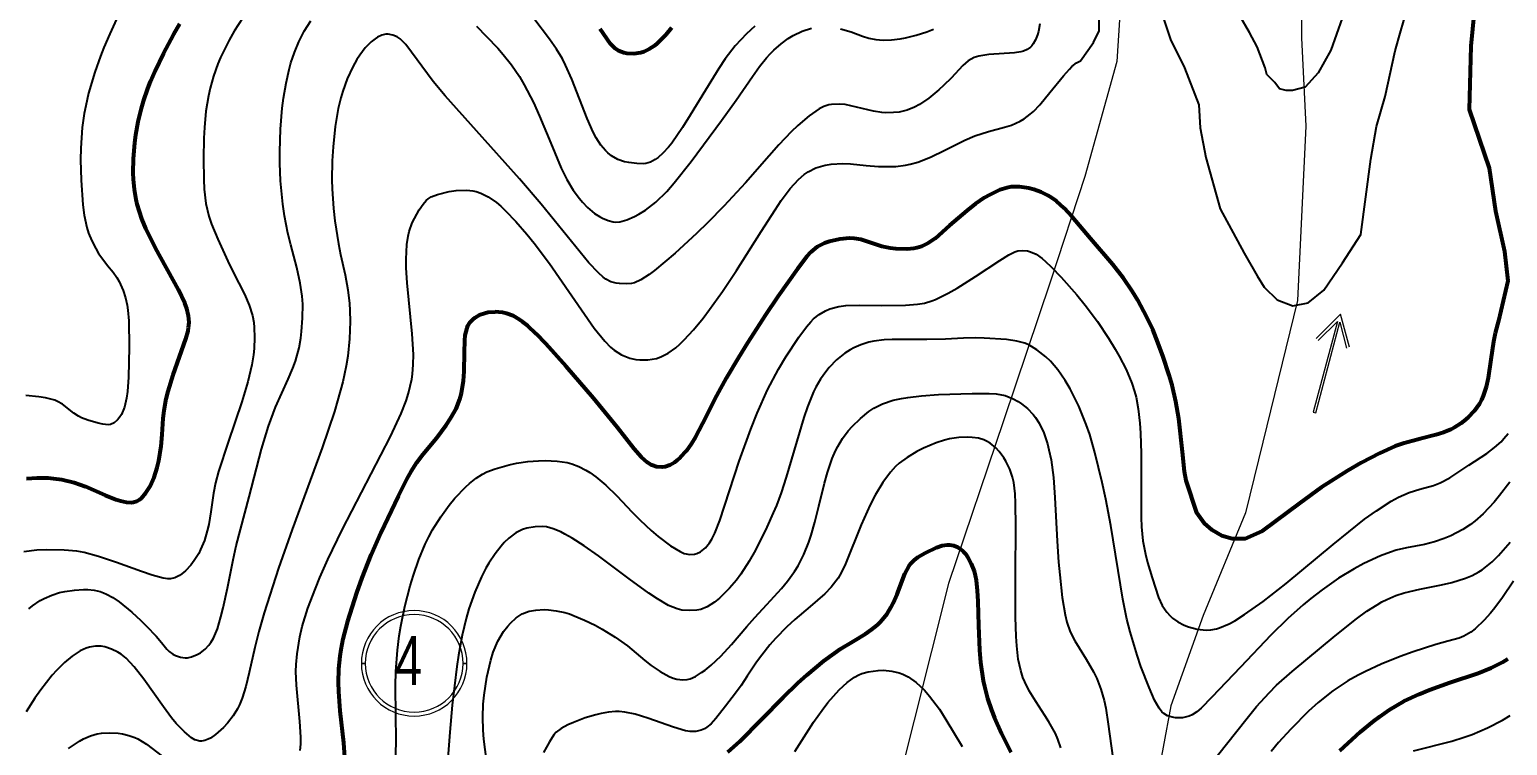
# Model space of a CAD drawing. Header units: metres. Extents: x 545098 to 555652, y 1854398 to 1862642.
# Drawn here: x 548291 to 549047, y 1859213 to 1859579 of the extents above; entities that cross this region are included whole.
import ezdxf
from ezdxf.enums import TextEntityAlignment as Align

# ---------------------------------------------------------------- set-up
doc = ezdxf.new("R2010")
doc.units = ezdxf.units.M
doc.header["$LTSCALE"] = 6.8
for name, color, linetype, lineweight in [('1', 7, 'Continuous', 25), ('2', 7, 'Continuous', 53), ('34', 7, 'Continuous', 13), ('35', 7, 'Continuous', 13), ('53', 7, 'Continuous', 13)]:
    doc.layers.add(name, color=color, linetype=linetype, lineweight=lineweight)

msp = doc.modelspace()

# ---------------------------------------------------------------- linework, layer by layer
at = {"layer": '1'}
for points in [[(548962.06, 1859584.9), (548956.33, 1859568.51), (548949.77, 1859557.04), (548943.22, 1859549.66), (548936.67, 1859548.02), (548933.4, 1859548.02), (548930.12, 1859548.84), (548927.67, 1859552.12), (548923.57, 1859556.22), (548922.75, 1859559.5), (548918.6, 1859570.35), (548914.7, 1859577.6), (548894.92, 1859611.94)], [(548869.17, 1859589.3), (548874.26, 1859574.02), (548881.54, 1859559.47), (548888.81, 1859540.55), (548889.53, 1859528.91), (548892.44, 1859513.63), (548899.71, 1859487.43), (548912.07, 1859464.87), (548918.62, 1859453.23), (548922.25, 1859447.41), (548928.8, 1859440.86), (548936.8, 1859437.95), (548944.79, 1859439.4), (548952.79, 1859445.95), (548962.24, 1859459.78), (548971.7, 1859474.33), (548976.79, 1859512.9), (548979.69, 1859529.63), (548984.06, 1859544.92), (548989.15, 1859568.2), (548992.06, 1859578.39), (548995.69, 1859590.76)], [(548399.88, 1859585.16), (548395.47, 1859578.28), (548392.89, 1859573.75), (548388.57, 1859564.91), (548387.23, 1859561.67), (548384.99, 1859555.34), (548383.27, 1859549.18), (548382.37, 1859545.18), (548381.1, 1859537.42), (548380.31, 1859529.06), (548380.06, 1859523.64), (548379.9, 1859513.02), (548379.94, 1859502.54), (548380.17, 1859497.47), (548381.01, 1859490.27), (548382.59, 1859483.7), (548383.97, 1859479.61), (548387.15, 1859471.88), (548392.21, 1859460.74), (548394.97, 1859455.14), (548400.8, 1859443.75), (548403.2, 1859438.19), (548404.85, 1859432.84), (548405.53, 1859429.27), (548405.81, 1859426.84), (548406.01, 1859421.69), (548405.73, 1859416), (548405.39, 1859412.88), (548404.57, 1859407.78), (548402.54, 1859398.98), (548399.51, 1859388.77), (548392.54, 1859368.16), (548387.52, 1859353.11), (548385.95, 1859347.34), (548384.9, 1859342.16), (548383.56, 1859332.54), (548382.51, 1859326.07), (548381.78, 1859322.81), (548380.34, 1859317.96), (548378.39, 1859313.29), (548377.38, 1859311.31), (548375.16, 1859307.67), (548373.38, 1859305.28), (548370.6, 1859302.37), (548368.75, 1859300.87), (548367.53, 1859300.06), (548365.2, 1859298.86), (548362.95, 1859298.26), (548361.64, 1859298.22), (548359.15, 1859298.57), (548353.54, 1859300.19), (548348.18, 1859302.04), (548335.33, 1859306.65), (548326.08, 1859309.75), (548318.86, 1859311.67), (548315.03, 1859312.38), (548308.59, 1859312.99), (548299.35, 1859313.13), (548294.62, 1859312.87), (548288.06, 1859312.02)], [(548335.41, 1859584.47), (548331.93, 1859576.94)], [(548431.4, 1859578.22), (548434.74, 1859583.63)], [(548807.5, 1859582.11), (548806.75, 1859578.18), (548806.24, 1859576.36), (548805.3, 1859573.87), (548804.14, 1859571.76), (548803.47, 1859570.87), (548802.74, 1859570.1), (548801.08, 1859568.89), (548799.17, 1859568.06), (548797.73, 1859567.67), (548794.48, 1859567.18), (548781.34, 1859566.43), (548776.23, 1859565.58), (548773.98, 1859564.84), (548770.89, 1859563.16), (548768.05, 1859560.71), (548762.08, 1859554.24), (548758.49, 1859550.68), (548755.93, 1859548.35), (548750.76, 1859544.09), (548745.89, 1859540.72), (548743.47, 1859539.41), (548739.67, 1859537.9), (548735.52, 1859536.95), (548732.62, 1859536.63), (548728.69, 1859536.59), (548726.73, 1859536.73), (548722.42, 1859537.42), (548713.83, 1859539.52), (548707.95, 1859540.72), (548705.05, 1859541.01), (548700.91, 1859540.85), (548699.61, 1859540.6), (548697.1, 1859539.78), (548694.66, 1859538.57), (548689.62, 1859535.08), (548683.79, 1859530.11), (548680.31, 1859526.75), (548674.09, 1859520.16), (548669.13, 1859514.55), (548657.03, 1859500.78), (548645.95, 1859488.84), (548637.67, 1859480.45), (548631.98, 1859474.92), (548620.95, 1859464.71), (548610.51, 1859455.9), (548607.79, 1859453.86), (548603.46, 1859451.09), (548600.32, 1859449.68), (548598.7, 1859449.26), (548596.09, 1859449.1), (548592.56, 1859449.21), (548590.82, 1859449.44), (548588.17, 1859450.19), (548585.65, 1859451.5), (548584.23, 1859452.52), (548581.76, 1859454.7), (548576.97, 1859459.86), (548552.56, 1859489.84), (548541.44, 1859502.79), (548519.43, 1859527.4), (548503.44, 1859545.16), (548497.29, 1859552.57), (548483.23, 1859571.43), (548480.41, 1859574.37), (548478.96, 1859575.39), (548476.59, 1859576.28), (548474.31, 1859576.74), (548473.07, 1859576.76)], [(548519.39, 1859580.91), (548524.57, 1859575.54), (548530.27, 1859569.64), (548533.16, 1859566.4), (548537.41, 1859561.07), (548541.4, 1859555.09), (548543.9, 1859550.82), (548548.54, 1859541.8), (548551.71, 1859534.85), (548557.38, 1859521.1), (548562.69, 1859508.33), (548565.6, 1859502.47), (548568.88, 1859497.06), (548572.04, 1859492.74), (548573.67, 1859490.81), (548576.15, 1859488.22), (548579.86, 1859485.12), (548582.26, 1859483.55), (548583.81, 1859482.71), (548586.73, 1859481.48), (548589.4, 1859480.82), (548590.71, 1859480.72), (548592.77, 1859480.87), (548596.33, 1859481.84), (548600.21, 1859483.51), (548602.37, 1859484.65), (548605.8, 1859486.77), (548611.19, 1859490.92), (548616.71, 1859496.34), (548620.57, 1859500.74), (548629.25, 1859511.67), (548644.73, 1859532.54), (548652.17, 1859543.03), (548660.51, 1859555.09), (548664.22, 1859560.2), (548667.82, 1859564.69), (548669.63, 1859566.7), (548671.46, 1859568.56), (548675.17, 1859571.83), (548678.88, 1859574.52), (548681.31, 1859576), (548685.96, 1859578.28), (548690.72, 1859579.81)], [(548661.83, 1859580.86), (548657.57, 1859576.98), (548651.72, 1859570.76), (548646.58, 1859564.07), (548643.34, 1859559.21), (548636.57, 1859548.12), (548628.77, 1859535.28), (548624.8, 1859529.03), (548619.3, 1859521.11), (548617.68, 1859519.06), (548614.79, 1859515.86), (548612.32, 1859513.67), (548610.87, 1859512.65), (548608.4, 1859511.37), (548606.1, 1859510.66), (548604.67, 1859510.48), (548601.51, 1859510.58), (548597.41, 1859511.08), (548595.14, 1859511.57), (548591.72, 1859512.73), (548588.54, 1859514.55), (548586.57, 1859516.12), (548585.33, 1859517.33), (548583.01, 1859520.08), (548580.64, 1859523.75), (548579.13, 1859526.62), (548576.01, 1859533.69), (548568.22, 1859553.77), (548565.03, 1859560.98), (548563.34, 1859564.2), (548560.39, 1859569.04), (548556.75, 1859574.28), (548548.82, 1859584.76)], [(548705.62, 1859579.52), (548710.98, 1859577.91), (548716.85, 1859575.76), (548720.11, 1859574.78), (548723.65, 1859574.06), (548725.55, 1859573.85), (548727.54, 1859573.76), (548731.71, 1859573.91), (548736.01, 1859574.43), (548738.87, 1859574.94), (548744.33, 1859576.24), (548749.79, 1859578.03), (548753.06, 1859579.39)], [(548812.69, 1859546.87), (548819.57, 1859555.46), (548822.59, 1859558.88), (548823.92, 1859560.19), (548826.27, 1859562.04), (548828.27, 1859563.08), (548835, 1859572.57), (548837.91, 1859578.39), (548837.91, 1859584.21)], [(548331.93, 1859576.94), (548328.93, 1859569.92), (548327.18, 1859565.52), (548324.25, 1859557.36), (548321.07, 1859546.54), (548319.62, 1859540.16), (548318.89, 1859536.23), (548317.87, 1859529.04), (548317.04, 1859518.54), (548316.94, 1859512.5), (548317.28, 1859502.13), (548318.16, 1859489.49), (548318.83, 1859484.18), (548320.17, 1859477.94), (548321.06, 1859475.08), (548322.72, 1859471.02), (548324.74, 1859467.13), (548326.24, 1859464.69), (548329.32, 1859460.34), (548330.8, 1859458.48), (548333.6, 1859455.08), (548335.52, 1859452.37), (548336.73, 1859450.3), (548338.83, 1859445.64), (548340.04, 1859441.9), (548340.87, 1859438.13), (548341.23, 1859435.57), (548341.64, 1859430.21), (548341.76, 1859416.65), (548341.46, 1859401.42), (548340.96, 1859394.13), (548340.51, 1859390.65), (548339.48, 1859386), (548337.97, 1859382.38), (548336.77, 1859380.54), (548335.92, 1859379.55), (548334.22, 1859378.11), (548332.37, 1859377.26), (548331.13, 1859377.06), (548328.38, 1859377.31), (548325.92, 1859377.87), (548320.68, 1859379.45), (548317.52, 1859380.67), (548315.99, 1859381.45), (548313.61, 1859383.04), (548307.77, 1859387.54), (548305.26, 1859388.96), (548303.85, 1859389.57), (548299.1, 1859390.89), (548295.68, 1859391.42), (548289.07, 1859391.95)], [(548473.07, 1859576.76), (548470.96, 1859576.31), (548468.76, 1859575.25), (548467.56, 1859574.44), (548465.64, 1859572.89), (548462.58, 1859569.69), (548459.74, 1859565.94), (548458.32, 1859563.76), (548456.23, 1859560.12), (548453.31, 1859553.9), (548451.03, 1859547.63), (548450.02, 1859544.22), (548448.68, 1859538.72), (548447.1, 1859529.53), (548446.07, 1859519.22), (548445.68, 1859511.99), (548445.55, 1859502.33), (548445.65, 1859497.62), (548446.27, 1859487.58), (548446.95, 1859481.31), (548448.81, 1859469.64), (548449.94, 1859464.18), (548452.23, 1859453.73), (548453.67, 1859446.04), (548454.51, 1859439.08), (548454.75, 1859435.5), (548454.89, 1859429.94), (548454.55, 1859421), (548453.6, 1859412.15), (548452.79, 1859407.22), (548451.03, 1859398.94), (548448.45, 1859389.32), (548446.81, 1859383.91), (548440.48, 1859365.35), (548425.16, 1859323.55), (548418.26, 1859303.8), (548410.91, 1859280.89), (548408.15, 1859271.29), (548406.05, 1859263.11), (548403.19, 1859250.37), (548401.52, 1859243.17), (548399.66, 1859237.29), (548398.26, 1859233.94), (548397.23, 1859231.9), (548394.96, 1859228.19), (548392.05, 1859224.47), (548390, 1859222.27), (548385.93, 1859218.65), (548383.43, 1859216.91), (548382.24, 1859216.27), (548380.51, 1859215.61), (548378.82, 1859215.34), (548377.99, 1859215.36), (548375.48, 1859216.06), (548373.76, 1859217.02), (548370.1, 1859220), (548365.91, 1859224.4), (548363.5, 1859227.3), (548359.34, 1859232.8), (548349.32, 1859246.99), (548344.45, 1859253.34), (548340.25, 1859257.77), (548337.72, 1859259.79), (548336.1, 1859260.82), (548332.84, 1859262.38), (548329.39, 1859263.48), (548327.56, 1859263.81), (548324.66, 1859263.9), (548321.55, 1859263.4), (548319.91, 1859262.88), (548316.84, 1859261.47), (548315.23, 1859260.52), (548312.74, 1859258.8), (548308.8, 1859255.52), (548304.66, 1859251.4), (548302.52, 1859249.01), (548296.6, 1859241.62), (548293.6, 1859237.36), (548289.13, 1859230.3)], [(548290.55, 1859282.88), (548292.47, 1859284.51), (548296.33, 1859287.21), (548298.3, 1859288.3), (548302.28, 1859290.02), (548306.26, 1859291.22), (548308.87, 1859291.8), (548313.88, 1859292.53), (548318.51, 1859292.86), (548320.71, 1859292.84), (548323.92, 1859292.51), (548327.09, 1859291.75), (548328.68, 1859291.18), (548330.28, 1859290.48), (548333.51, 1859288.7), (548336.76, 1859286.51), (548343.21, 1859281.28), (548347.86, 1859277), (548350.75, 1859274.15), (548355.64, 1859268.9), (548358.32, 1859265.68), (548361.03, 1859262.38), (548362.26, 1859261.14), (548364.19, 1859259.72), (548365.5, 1859259.03), (548368.08, 1859258.18), (548370.51, 1859257.87), (548371.74, 1859257.94), (548373.71, 1859258.35), (548376.69, 1859259.56), (548378.27, 1859260.47), (548380.62, 1859262.28), (548382.61, 1859264.38), (548383.57, 1859265.68), (548384.96, 1859268.03), (548386.94, 1859272.66), (548388.78, 1859278.8), (548389.94, 1859283.5), (548392.07, 1859293.49), (548394.99, 1859308.06), (548396.59, 1859315.16), (548403.21, 1859340.15), (548409.49, 1859364.59), (548413.02, 1859376.39), (548416.65, 1859386.06), (548423.18, 1859400.31), (548425.6, 1859406.04), (548426.86, 1859409.59), (548428.71, 1859416.34), (548429.59, 1859421.35), (548429.99, 1859424.72), (548430.47, 1859431.56), (548430.56, 1859438.79), (548430.31, 1859442.77), (548429.33, 1859449.52), (548427.52, 1859457.38), (548424.48, 1859469.01), (548423.03, 1859475), (548421.27, 1859483.93), (548420.39, 1859489.85), (548419.24, 1859501.73), (548418.87, 1859510.73), (548418.84, 1859516.69), (548419.2, 1859528.22), (548420.09, 1859538.94), (548420.75, 1859544.1), (548422.06, 1859551.78), (548423.6, 1859558.69), (548424.57, 1859562.18), (548426.34, 1859567.47), (548428.59, 1859572.82), (548429.92, 1859575.51), (548431.4, 1859578.22)], [(548429.14, 1859225.28), (548427.38, 1859243.85), (548427.14, 1859250.95), (548427.23, 1859254.41), (548427.69, 1859259.92), (548429.1, 1859268.62), (548430.36, 1859273.87), (548433.26, 1859283.24), (548437.07, 1859293.35), (548439.42, 1859299), (548443.5, 1859308.19), (548450.82, 1859323.4), (548475.51, 1859371.02), (548480.94, 1859382.83), (548483.44, 1859389.33), (548484.69, 1859393.23), (548486.33, 1859400.37), (548486.7, 1859402.92), (548487.12, 1859407.94), (548487.17, 1859412.97), (548486.48, 1859423.52), (548483.93, 1859449.62), (548483.56, 1859457.25), (548483.51, 1859461.75), (548483.85, 1859469.22), (548484.44, 1859473.48), (548485.01, 1859475.87), (548486.63, 1859480.26), (548488.9, 1859484.8), (548490.17, 1859486.98), (548492.11, 1859489.83), (548493.79, 1859491.75), (548494.7, 1859492.52), (548496.28, 1859493.51), (548499.43, 1859494.79), (548505.47, 1859496.29), (548508.99, 1859496.79), (548514.46, 1859496.98), (548517.64, 1859496.64), (548519.23, 1859496.3), (548521.66, 1859495.52), (548525.47, 1859493.62), (548529.65, 1859490.67), (548531.92, 1859488.74), (548534.35, 1859486.47), (548539.57, 1859481.03), (548545.15, 1859474.58), (548548.99, 1859469.83), (548556.76, 1859459.58), (548579.69, 1859426.48), (548585.03, 1859419.78), (548588.05, 1859416.7), (548589.92, 1859415.13), (548593.57, 1859412.83), (548597.86, 1859411.13), (548600.86, 1859410.47), (548602.91, 1859410.23), (548607.11, 1859410.24), (548611.46, 1859410.99), (548613.74, 1859411.77), (548617.37, 1859413.6), (548621.3, 1859416.43), (548623.42, 1859418.27), (548625.64, 1859420.43), (548630.34, 1859425.58), (548635.27, 1859431.62), (548638.62, 1859436), (548645.28, 1859445.25), (548652.42, 1859455.85), (548665.07, 1859475.8), (548672.1, 1859486.97), (548675.28, 1859491.74), (548679.8, 1859497.82), (548684.16, 1859502.54), (548687.05, 1859504.99), (548689, 1859506.33), (548693, 1859508.37), (548697.69, 1859509.77), (548700.83, 1859510.28), (548706.77, 1859510.58), (548710.73, 1859510.43), (548718.65, 1859509.67), (548725.01, 1859509.15), (548728.48, 1859509.03), (548733.87, 1859509.16), (548738.73, 1859509.75), (548741.23, 1859510.26), (548745.16, 1859511.35), (548751.62, 1859513.85), (548758.92, 1859517.41), (548769.2, 1859522.58), (548774.2, 1859524.76), (548781.17, 1859527.06), (548789.37, 1859529.17), (548793.01, 1859530.28), (548797.43, 1859532.24), (548799.52, 1859533.51), (548802.63, 1859535.86), (548804.21, 1859537.27), (548807.46, 1859540.62), (548812.69, 1859546.87)], [(548677.58, 1859411.8), (548684.21, 1859421.91), (548688.16, 1859427.17), (548690.41, 1859429.75), (548691.82, 1859431.14), (548694.59, 1859433.37), (548697.85, 1859435.28), (548700.11, 1859436.26), (548704.75, 1859437.55), (548708.25, 1859438.01), (548715.41, 1859438.16), (548726.77, 1859438.09), (548738.82, 1859438.18), (548745.02, 1859438.65), (548748.47, 1859439.29), (548752.22, 1859440.38), (548754.22, 1859441.14), (548760.69, 1859444.28), (548765.28, 1859446.94), (548774.55, 1859452.87), (548786.97, 1859461.12), (548791.57, 1859463.95), (548794.71, 1859465.49), (548796.2, 1859465.94), (548798.57, 1859466.12), (548801.17, 1859465.94), (548802.73, 1859465.54), (548805.55, 1859464.21), (548808.61, 1859462.03), (548810.37, 1859460.56), (548813.3, 1859457.84), (548818.4, 1859452.6), (548826.43, 1859443.49), (548830.68, 1859438.27), (548836.95, 1859429.94), (548842.69, 1859421.38), (548846.09, 1859415.75), (548848.14, 1859412.11), (548851.64, 1859405.26), (548854.55, 1859398.36), (548855.96, 1859394.03), (548856.7, 1859391.16), (548857.8, 1859385.22), (548858.59, 1859377.93), (548858.92, 1859372.79), (548859.24, 1859362.33), (548859.27, 1859339.61), (548859.3, 1859329.71), (548859.49, 1859324.84), (548860.18, 1859317.74), (548861.48, 1859310.96), (548862.59, 1859306.67), (548864.95, 1859298.72), (548868.23, 1859288.69), (548870.1, 1859284.62), (548872.4, 1859281.21), (548874.15, 1859279.29), (548875.4, 1859278.17), (548878.08, 1859276.26), (548881.32, 1859274.64), (548883.54, 1859273.82), (548888.02, 1859272.64), (548890.97, 1859272.15), (548892.51, 1859272.06), (548894.99, 1859272.19), (548897.81, 1859272.76), (548899.38, 1859273.25), (548904.26, 1859275.32), (548907.16, 1859276.87), (548912.2, 1859279.97), (548921.65, 1859286.67), (548933.39, 1859295.89), (548957.48, 1859315.77), (548973.59, 1859328.72), (548979.59, 1859333.09), (548987.21, 1859338.01), (548990.94, 1859340.05), (548996.43, 1859342.48), (549001.79, 1859344.13), (549008.77, 1859346.04), (549012.18, 1859347.29), (549017.2, 1859349.89), (549026.91, 1859356.35), (549036, 1859362.36), (549040.07, 1859365.42), (549043.33, 1859368.41), (549044.83, 1859370.02), (549046.92, 1859372.6)], [(549047.83, 1859347.78), (549042.58, 1859340.83), (549039.88, 1859337.56), (549034.13, 1859331.56), (549029.97, 1859327.85), (549027.66, 1859326.07), (549023.77, 1859323.5), (549017.65, 1859320.3), (549014.32, 1859318.9), (549009.23, 1859317.14), (549004.23, 1859315.89), (548995.06, 1859314.18), (548989.63, 1859312.88), (548986.76, 1859311.96), (548981.75, 1859310.03), (548973.17, 1859306.08), (548968.2, 1859303.46), (548960.2, 1859298.64), (548951.79, 1859292.72), (548946.05, 1859288.21), (548942.18, 1859284.96), (548934.38, 1859277.95), (548925.67, 1859269.44), (548910.12, 1859253.18), (548895.52, 1859237.85), (548890.06, 1859232.2), (548887.79, 1859230.27), (548885.45, 1859228.82), (548883.83, 1859228.1), (548880.43, 1859227.27), (548876.89, 1859227.24), (548875.16, 1859227.53), (548872.75, 1859228.33), (548870.84, 1859229.5), (548869.92, 1859230.36), (548868.52, 1859232.15), (548866.17, 1859236.34), (548863.35, 1859242.66), (548859.23, 1859253.43), (548857.23, 1859259.28), (548853.64, 1859271.25), (548852.05, 1859277.59), (548849.89, 1859287.97), (548843.84, 1859325.64), (548841.29, 1859338.98), (548839.43, 1859347.54), (548835.69, 1859362.82), (548833.03, 1859372), (548831.26, 1859377.24), (548827.45, 1859386.6), (548822.96, 1859395.51), (548820.52, 1859399.65), (548816.74, 1859405.15), (548812.95, 1859409.5), (548810.5, 1859411.83), (548805.97, 1859415.39), (548801.95, 1859417.88), (548799.76, 1859418.8), (548795.69, 1859419.86), (548790.39, 1859420.58), (548779.11, 1859421.32), (548774.83, 1859421.46), (548768.45, 1859421.38), (548759.19, 1859420.77), (548749.75, 1859420.66), (548739.79, 1859420.72), (548731.97, 1859420.67), (548727.91, 1859420.46), (548722.63, 1859419.8), (548720, 1859419.23), (548716.02, 1859417.99), (548712.4, 1859416.42), (548710.56, 1859415.43), (548707.78, 1859413.66), (548703.57, 1859410.27), (548699.84, 1859406.42)], [(548478.18, 1859208.04), (548478.34, 1859216.24), (548478.24, 1859228.22), (548478.06, 1859243.56), (548478.2, 1859250.98), (548478.98, 1859261.89), (548479.9, 1859269.16), (548480.71, 1859274.06), (548482.78, 1859284.18), (548485.51, 1859294.79), (548487.15, 1859300.18), (548489.96, 1859308.21), (548493.24, 1859315.98), (548495.06, 1859319.7), (548497.01, 1859323.29), (548501.18, 1859330), (548505.53, 1859335.98), (548508.43, 1859339.52), (548513.92, 1859345.35), (548515.79, 1859347.08), (548519.28, 1859349.84), (548522.53, 1859351.87), (548524.65, 1859352.92), (548529, 1859354.58), (548536.18, 1859356.56), (548539.95, 1859357.35), (548545.62, 1859358.2), (548551.07, 1859358.63), (548554.5, 1859358.71), (548560.65, 1859358.45), (548565.77, 1859357.7), (548568.15, 1859357.07), (548571.81, 1859355.67), (548575.4, 1859353.84), (548577.35, 1859352.66), (548580.45, 1859350.51), (548585.55, 1859346.25), (548591.18, 1859340.7), (548599.11, 1859332.38), (548603.08, 1859328.35), (548608.83, 1859323.01), (548612.42, 1859319.97), (548618.72, 1859315.19), (548623.59, 1859312.2), (548625.63, 1859311.32), (548628.48, 1859310.73), (548630.96, 1859310.88), (548632.18, 1859311.21), (548633.98, 1859312.04), (548636.54, 1859314.07), (548638.66, 1859316.76), (548639.7, 1859318.5), (548641.27, 1859321.71), (548643.79, 1859328.09), (548653.76, 1859358.37), (548659.71, 1859374.81), (548663.02, 1859383.06), (548668.32, 1859394.89), (548673.9, 1859405.54), (548677.58, 1859411.8)], [(548699.84, 1859406.42), (548698.02, 1859404.19), (548695.38, 1859400.44), (548692.91, 1859396.21), (548691.76, 1859393.9), (548688.65, 1859386.28), (548686.77, 1859380.7), (548683.21, 1859368.7), (548677.78, 1859350.31), (548675.19, 1859342.3), (548672.78, 1859335.75), (548671.22, 1859331.95), (548667.91, 1859324.72), (548662.05, 1859312.99), (548658.89, 1859307.32), (548654.61, 1859300.66), (548652.39, 1859297.67), (548648.85, 1859293.48), (548643.72, 1859288.42), (548641.13, 1859286.3), (548637.43, 1859283.89), (548634.13, 1859282.6), (548632.12, 1859282.22), (548628.33, 1859282.08), (548624.41, 1859282.33), (548622.07, 1859282.88), (548617.69, 1859284.69), (548611.96, 1859288.05), (548607.49, 1859291.03), (548597.51, 1859298.21), (548581.79, 1859309.99), (548574.56, 1859315.14), (548568.29, 1859319.15), (548564.67, 1859321.19), (548562.5, 1859322.28), (548558.72, 1859323.88), (548555.28, 1859324.85), (548553.28, 1859325.1), (548549.46, 1859324.96), (548545.24, 1859324.23), (548542.97, 1859323.52), (548539.49, 1859321.81), (548535.98, 1859319.13), (548533.63, 1859316.81), (548532.07, 1859315.05), (548528.93, 1859311.02), (548525.8, 1859306.33), (548524.25, 1859303.68), (548521.93, 1859299.25), (548518.51, 1859291.43), (548515.56, 1859282.97), (548514.15, 1859278.03), (548512.12, 1859269.48), (548510.23, 1859259.3), (548509.36, 1859253.51), (548507.03, 1859233.71), (548505.75, 1859219.86), (548503.93, 1859195.73)], [(548560.21, 1859282.01), (548564.59, 1859281.04), (548566.97, 1859280.32), (548569.47, 1859279.43), (548574.73, 1859277.2), (548580.12, 1859274.52), (548583.67, 1859272.56), (548590.3, 1859268.47), (548596.59, 1859263.96), (548605.6, 1859256.51), (548608.68, 1859254.06), (548613.43, 1859250.87), (548617.99, 1859248.33), (548620.05, 1859247.43), (548621.82, 1859246.95), (548624.93, 1859246.73), (548627.24, 1859246.86), (548628.68, 1859247.2), (548631.41, 1859248.38), (548634.57, 1859250.32), (548636.39, 1859251.64), (548639.39, 1859254.08), (548644.4, 1859258.81), (548649.89, 1859264.78), (548657.75, 1859273.88), (548661.82, 1859278.53), (548667.95, 1859285.25), (548675.43, 1859293.42), (548678.54, 1859297.07), (548682.13, 1859301.96), (548683.96, 1859304.96), (548686.84, 1859310.75), (548689.37, 1859317.02), (548690.61, 1859320.7), (548692.53, 1859327.33), (548694.56, 1859335.49), (548697.46, 1859347.23), (548698.98, 1859352.71), (548701.36, 1859359.75), (548703.03, 1859363.69), (548704.18, 1859366.03), (548706.6, 1859370.12), (548709.52, 1859373.99), (548711.56, 1859376.23), (548715.75, 1859380.24), (548720.12, 1859383.91), (548722.59, 1859385.58), (548726.98, 1859387.79), (548732.47, 1859389.57), (548736.77, 1859390.52), (548739.92, 1859391.06), (548746.92, 1859391.91), (548755.73, 1859392.54), (548772.96, 1859393.1), (548781.61, 1859393.08), (548785.11, 1859392.83), (548789.73, 1859391.98), (548793.91, 1859390.39), (548796.5, 1859388.95), (548798.14, 1859387.83), (548801.21, 1859385.3), (548804.01, 1859382.36), (548805.3, 1859380.7), (548807.11, 1859377.9), (548809.52, 1859372.87), (548811.36, 1859367.38), (548812.17, 1859364.26), (548813.22, 1859359.07), (548814.44, 1859350.12), (548815.23, 1859339.83), (548816.33, 1859317.56), (548817.07, 1859306.88), (548817.65, 1859300.26), (548818.95, 1859288.72), (548820.38, 1859279.86), (548821.28, 1859276.19), (548823.03, 1859271.24), (548825.4, 1859266.57), (548831.15, 1859257.29), (548834.91, 1859250.72), (548836.59, 1859247.26), (548838.74, 1859241.82), (548840.36, 1859236.06), (548841.2, 1859232.09), (548842.48, 1859223.99), (548844.81, 1859206.69)], [(548795, 1859300.69), (548795.15, 1859324.93), (548795.12, 1859336.9), (548794.91, 1859341.7), (548794.21, 1859347.56), (548793.59, 1859350.34), (548792.19, 1859354.44), (548790.16, 1859358.47), (548789.09, 1859360.18), (548786.76, 1859363.33), (548784.92, 1859365.33), (548782.13, 1859367.64), (548780.22, 1859368.74), (548778.92, 1859369.32), (548776.22, 1859370.14), (548772.97, 1859370.62), (548770.72, 1859370.73), (548766.09, 1859370.54), (548761.33, 1859369.86), (548758.78, 1859369.25), (548754.54, 1859367.9), (548748.02, 1859365.12), (548744.6, 1859363.37), (548739.64, 1859360.37), (548735.64, 1859357.35), (548733.76, 1859355.66), (548731.07, 1859352.8), (548727.16, 1859347.56), (548723.3, 1859341.02), (548720.8, 1859336.14), (548716.19, 1859325.93), (548708.21, 1859305.98), (548705.92, 1859301.29), (548704.35, 1859298.65), (548703.25, 1859297.04), (548700.79, 1859293.99), (548697.54, 1859290.63), (548690.07, 1859284.06), (548682.24, 1859277.54), (548678.12, 1859273.79), (548672.37, 1859267.86), (548669.47, 1859264.56), (548665.28, 1859259.3), (548662.66, 1859255.66), (548657.88, 1859248.54), (548654.7, 1859243.76), (548651.86, 1859239.77), (548646.77, 1859233.14), (548641.84, 1859226.85), (548639.38, 1859224.2), (548637.18, 1859222.37), (548636.07, 1859221.66), (548634.36, 1859220.84), (548631.67, 1859220.18), (548628.68, 1859220.2), (548626.33, 1859220.62), (548620.15, 1859222.45), (548607.08, 1859227.04), (548600.63, 1859229.02), (548595.31, 1859230.11), (548592.32, 1859230.38), (548590.48, 1859230.39), (548587.01, 1859230.12), (548583.14, 1859229.47), (548580.5, 1859228.84), (548574.93, 1859227.14), (548569, 1859224.91), (548566.2, 1859223.67), (548562.67, 1859221.8), (548560.23, 1859219.94), (548559, 1859218.55), (548556.69, 1859214.89), (548553.77, 1859209.52)], [(548895.11, 1859203.82), (548902.97, 1859213.71), (548913.52, 1859227.13), (548918.35, 1859233), (548924.69, 1859240.03), (548928.56, 1859243.86), (548936.45, 1859250.86), (548958.58, 1859269.2), (548969.44, 1859277.79), (548974.79, 1859281.69), (548979.96, 1859285.07), (548982.45, 1859286.51), (548984.87, 1859287.75), (548989.48, 1859289.72), (548993.83, 1859291.14), (549001.88, 1859292.99), (549012.88, 1859295.22), (549018.15, 1859296.45), (549025.14, 1859298.55), (549028.61, 1859300), (549032.04, 1859301.86), (549033.75, 1859302.96), (549035.44, 1859304.21), (549038.76, 1859307.04), (549041.99, 1859310.22), (549047.99, 1859317.12)], [(548818.2, 1859211.88), (548816.68, 1859216.38), (548815.44, 1859219.22), (548812.16, 1859225.15), (548810.05, 1859228.46), (548805.38, 1859235.58), (548802.13, 1859240.97), (548799.83, 1859245.58), (548798.89, 1859247.88), (548797.73, 1859251.44), (548796.47, 1859257.28), (548795.68, 1859263.99), (548795.35, 1859268.81), (548795.03, 1859278.65), (548795, 1859300.69)], [(549049.69, 1859297.02), (549044.05, 1859288.77), (549040.09, 1859283.42), (549037.99, 1859280.82), (549034.71, 1859277.13), (549030.17, 1859272.79), (549027.86, 1859270.99), (549024.36, 1859268.9), (549021.98, 1859267.95), (549016.21, 1859266.41), (549010, 1859264.75), (548998.41, 1859260.94), (548991.82, 1859258.52), (548981.99, 1859254.58), (548974, 1859250.97), (548970.27, 1859249.09), (548964.93, 1859246.1), (548957.27, 1859241.01), (548949.8, 1859235.01), (548944.96, 1859230.64), (548935.83, 1859221.48), (548929.6, 1859214.62), (548925.74, 1859210.09)], [(548524.57, 1859205.82), (548523.19, 1859216.4), (548522.8, 1859220.97), (548522.61, 1859227.54), (548522.88, 1859234.28), (548523.3, 1859238.88), (548524.66, 1859248.04), (548526.69, 1859256.79), (548528, 1859260.87), (548530.38, 1859266.48), (548533.27, 1859271.31), (548535.39, 1859274.05), (548536.84, 1859275.65), (548539.71, 1859278.29), (548542.81, 1859280.34), (548544.94, 1859281.25), (548546.46, 1859281.7), (548549.86, 1859282.29), (548553.97, 1859282.53), (548556.31, 1859282.46), (548560.21, 1859282.01)], [(548682.26, 1859209.94), (548691.8, 1859224.99), (548696.19, 1859231.21), (548699.14, 1859235.01), (548704.97, 1859241.59), (548709.04, 1859245.37), (548712.71, 1859248), (548715.03, 1859249.21), (548716.56, 1859249.82), (548719.72, 1859250.73), (548724.88, 1859251.48), (548727.61, 1859251.54), (548731.78, 1859251.15), (548735.51, 1859250.24), (548737.37, 1859249.55), (548740.15, 1859248.19), (548744.33, 1859245.31), (548748.47, 1859241.39), (548751.15, 1859238.34), (548756.12, 1859231.68), (548759.47, 1859226.43), (548767.71, 1859212.61)], [(548429.34, 1859210.46), (548429.67, 1859213.69), (548429.69, 1859217.29), (548429.14, 1859225.28)], [(548998.64, 1859210.31), (549018.24, 1859215.27), (549024.56, 1859217.26), (549028.61, 1859218.76), (549036.46, 1859222.11), (549044.14, 1859226.01), (549048.05, 1859228.37)], [(548310.78, 1859211.56), (548316.5, 1859215.35), (548318.47, 1859216.42), (548322.13, 1859218.03), (548325.53, 1859219.01), (548327.7, 1859219.39), (548331.95, 1859219.63), (548336.25, 1859219.37), (548338.41, 1859219.04), (548341.62, 1859218.27), (548344.78, 1859217.13), (548346.32, 1859216.41), (548350.75, 1859213.7), (548358.77, 1859207.58)]]:
    msp.add_lwpolyline(points, dxfattribs=at)
at = {"layer": '2'}
for points in [[(549048.37, 1859673.61), (549044.24, 1859662.21), (549039.81, 1859650.42), (549036.52, 1859639.27), (549033.37, 1859621.91), (549030.22, 1859595.09), (549027.85, 1859570.63), (549027.06, 1859538.29), (549037.31, 1859508.31), (549040.46, 1859486.22), (549045.19, 1859465.7), (549046.77, 1859450.71), (549042.12, 1859430.14), (549040.32, 1859423.95)], [(548289.32, 1859349.61), (548294.77, 1859350.01), (548300.39, 1859349.89), (548303.23, 1859349.64), (548307.47, 1859349.02), (548313.66, 1859347.55), (548319.48, 1859345.5), (548329.59, 1859341.02), (548335.01, 1859338.85), (548337.35, 1859338.11), (548340.48, 1859337.44), (548342.94, 1859337.31), (548344.08, 1859337.45), (548345.72, 1859337.96), (548347.31, 1859338.89), (548348.09, 1859339.54), (548350.43, 1859342.22), (548352.4, 1859345.41), (548353.32, 1859347.24), (548354.59, 1859350.22), (548356.18, 1859355.14), (548357.02, 1859358.66), (548358.2, 1859366.18), (548358.68, 1859372.14), (548359.23, 1859380.25), (548359.68, 1859384.3), (548360.75, 1859390.3), (548361.73, 1859394.31), (548364.28, 1859402.59), (548370.82, 1859421.07), (548371.93, 1859425.11), (548372.26, 1859426.87), (548372.49, 1859429.29), (548372.26, 1859432.76), (548371.35, 1859436.46), (548370.32, 1859439.24), (548367.08, 1859446.04), (548355.33, 1859467.36), (548350.37, 1859477.43), (548348.31, 1859482.41), (548345.93, 1859489.84), (548345.35, 1859492.31), (548344.52, 1859497.3), (548344.07, 1859502.4), (548343.96, 1859505.9), (548344.13, 1859513.24), (548344.76, 1859521.17), (548345.3, 1859525.36), (548346.47, 1859531.94), (548348.13, 1859538.86), (548349.18, 1859542.45), (548351.45, 1859549.06), (548352.81, 1859552.53), (548355.14, 1859557.96), (548359.4, 1859566.81), (548364.68, 1859576.69), (548367.75, 1859582.09)], [(548619.19, 1859580.01), (548616.21, 1859576.42), (548611.88, 1859572.03), (548610.48, 1859570.88), (548607.73, 1859569.04), (548605.05, 1859567.77), (548603.31, 1859567.2), (548599.94, 1859566.65), (548596.33, 1859566.83), (548594.82, 1859567.16), (548592.06, 1859568.25), (548590.28, 1859569.44), (548588.03, 1859571.81), (548582.66, 1859579.42)], [(549040.32, 1859423.95), (549039.46, 1859419.61), (549038.15, 1859410.5), (549036.76, 1859401.02), (549035.72, 1859396.37), (549034.26, 1859391.93), (549033.32, 1859389.82), (549032.24, 1859387.8), (549029.65, 1859384.06), (549026.6, 1859380.76), (549024.37, 1859378.82), (549022.81, 1859377.65), (549019.58, 1859375.62), (549017.7, 1859374.66), (549013.88, 1859373.09), (549009.98, 1859371.87), (549002.04, 1859369.93), (548993.82, 1859367.71), (548989.25, 1859366.1), (548981.3, 1859362.61), (548971.77, 1859357.55), (548964.9, 1859353.54), (548951.31, 1859345), (548940.46, 1859337.01), (548921.24, 1859322.71), (548912.36, 1859318.76), (548905.95, 1859318.76), (548900.53, 1859320.24), (548895.6, 1859323.2), (548891.66, 1859326.66), (548887.71, 1859332.08), (548882.3, 1859348.53), (548881.54, 1859353.1), (548880.37, 1859363.25), (548878.52, 1859380.3), (548877.12, 1859388.94), (548875.22, 1859397.23), (548873.72, 1859402.5), (548870.44, 1859412.38), (548867.03, 1859421.39), (548865.21, 1859425.7), (548862.24, 1859432.1), (548857.6, 1859440.81), (548854.88, 1859445.26), (548850.21, 1859452.06), (548844.79, 1859458.95), (548833.48, 1859472.24), (548824.05, 1859483.44), (548819.92, 1859487.86), (548815.95, 1859491.36), (548813.36, 1859493.22), (548811.65, 1859494.28), (548808.24, 1859496), (548804.42, 1859497.42), (548801.92, 1859498.07), (548797.15, 1859498.76), (548792.76, 1859498.66), (548790.57, 1859498.27), (548787.11, 1859497.17), (548781.92, 1859494.68), (548779.1, 1859493), (548774.69, 1859490), (548770.15, 1859486.49), (548761.39, 1859478.91), (548753.91, 1859472.3), (548750.46, 1859469.86), (548747.01, 1859468.2), (548744.64, 1859467.49), (548743.01, 1859467.17), (548739.55, 1859466.83), (548733.88, 1859466.96), (548730.98, 1859467.3), (548726.76, 1859468.15), (548715.91, 1859471.74), (548712.48, 1859472.32), (548710.15, 1859472.42), (548705.24, 1859472.01)], [(548705.24, 1859472.01), (548699.97, 1859470.82), (548697.35, 1859469.87), (548693.69, 1859467.95), (548690.45, 1859465.3), (548688.35, 1859463.02), (548683.58, 1859456.83), (548673.52, 1859442.68), (548667.22, 1859433.33), (548657.96, 1859418.93), (548653.38, 1859411.5), (548647.17, 1859400.95), (548642.21, 1859391.84), (548635.08, 1859377.64), (548631.24, 1859370.48), (548629.41, 1859367.47), (548626.66, 1859363.61), (548623.82, 1859360.46), (548621.92, 1859358.76), (548620.68, 1859357.82), (548618.29, 1859356.41), (548615.86, 1859355.57), (548614.34, 1859355.37), (548611.46, 1859355.62), (548609.54, 1859356.17), (548608.51, 1859356.64), (548606.83, 1859357.71), (548603.81, 1859360.44), (548600.06, 1859364.75), (548591.53, 1859375.63), (548579.25, 1859390.62), (548565.28, 1859406.85), (548554.91, 1859418.45), (548550.01, 1859423.51), (548545.61, 1859427.56), (548542.94, 1859429.68), (548541.27, 1859430.86), (548538.12, 1859432.7), (548534.85, 1859433.99), (548532.8, 1859434.48), (548528.96, 1859434.82)], [(548452.2, 1859207.15), (548451.58, 1859214.47), (548449.79, 1859230.76), (548449, 1859240.67), (548448.87, 1859245.34), (548449.07, 1859252.3), (548449.73, 1859258.72), (548450.26, 1859262.11), (548451.34, 1859267.53), (548453.7, 1859276.7), (548458.28, 1859291.11), (548461.06, 1859298.87), (548465.65, 1859310.59), (548470.5, 1859321.8), (548479.5, 1859340.73), (548484.07, 1859349.67), (548486.06, 1859353.23), (548489, 1859357.85), (548492.15, 1859362.02), (548499.11, 1859370.42), (548503.96, 1859376.84), (548506.2, 1859380.22), (548509.01, 1859385.26), (548510.93, 1859390.1), (548511.78, 1859393.25), (548512.73, 1859399.52), (548513.06, 1859404.34), (548513.25, 1859414.01), (548513.4, 1859420.15), (548513.69, 1859422.95), (548514.61, 1859426.64), (548515.09, 1859427.69), (548516.29, 1859429.54), (548517.74, 1859431.06), (548518.8, 1859431.9), (548521.05, 1859433.22), (548523.63, 1859434.19), (548525.37, 1859434.57), (548528.96, 1859434.82)], [(548647.92, 1859209.59), (548654.09, 1859215.18), (548676.26, 1859237.68), (548683.77, 1859244.89), (548688.54, 1859249.21), (548697.1, 1859256.39), (548702.44, 1859260.34), (548705.65, 1859262.47), (548711.84, 1859266.22), (548718.31, 1859270.13), (548721.48, 1859272.32), (548724.44, 1859274.74), (548725.81, 1859276.05), (548727.08, 1859277.43), (548729.36, 1859280.41), (548731.33, 1859283.61), (548732.5, 1859285.85), (548734.55, 1859290.5), (548738.5, 1859300.82), (548740.67, 1859304.97), (548741.49, 1859306.08), (548743.27, 1859307.91), (548745.18, 1859309.34), (548749.1, 1859311.53), (548754.69, 1859314.32), (548757.52, 1859315.3), (548760.15, 1859315.72), (548761.5, 1859315.7), (548763.56, 1859315.31), (548765.64, 1859314.4), (548766.69, 1859313.71), (548768.53, 1859312.07), (548769.42, 1859311.05), (548770.71, 1859309.27), (548772.46, 1859306.04), (548773.9, 1859302.13), (548774.46, 1859299.92), (548774.92, 1859297.54), (548775.53, 1859292.35), (548775.86, 1859286.69), (548776.14, 1859274.46), (548776.66, 1859261.82), (548777.21, 1859255.51), (548778.58, 1859246.2), (548779.23, 1859243.16), (548780.8, 1859237.16), (548782.77, 1859231.21), (548784.29, 1859227.23), (548787.86, 1859219.17), (548792.63, 1859209.75)], [(549031.57, 1859249.98), (549038.25, 1859252.71), (549044.01, 1859255.65), (549046.81, 1859257.33)], [(548960.83, 1859210.41), (548971.43, 1859220.05), (548978.06, 1859225.5), (548981.3, 1859227.95), (548986.13, 1859231.3), (548993.56, 1859235.69), (549001.39, 1859239.39), (549006.73, 1859241.53), (549017.22, 1859245.21), (549031.57, 1859249.98)]]:
    msp.add_lwpolyline(points, dxfattribs=at)
at = {"layer": '34'}
msp.add_lwpolyline([(548929.43, 1859725.25), (548934.33, 1859703.84), (548941.37, 1859623.15), (548941.37, 1859574.88), (548943.46, 1859529.76), (548939.27, 1859440.58), (548921.6, 1859368.24), (548912.62, 1859332.01), (548891.03, 1859279.59), (548874.49, 1859233.4), (548870.6, 1859212.16), (548861.54, 1859163.42)], dxfattribs=at)
at = {"layer": '35'}
for p, q in [((548949.89, 1859420.16), (548959.63, 1859429.9)), ((548960.82, 1859429.57), (548964.38, 1859416.28))]:
    msp.add_line(p, q, dxfattribs=at)
for points in [[(548959.63, 1859429.9), (548947.24, 1859383.58), (548948.68, 1859383.2), (548960.82, 1859429.57)], [(548965.83, 1859416.67), (548961.27, 1859433.67), (548948.83, 1859421.22)]]:
    msp.add_lwpolyline(points, dxfattribs=at)
at = {"layer": '53'}
for p, q in [((548460.57, 1859255.05), (548462.57, 1859255.05)), ((548462.57, 1859255.05), (548460.57, 1859255.05)), ((548512.57, 1859255.05), (548514.57, 1859255.05)), ((548514.57, 1859255.05), (548512.57, 1859255.05))]:
    msp.add_line(p, q, dxfattribs=at)
msp.add_lwpolyline([(548919.54, 1859999.85), (548914.38, 1859986.29), (548875.22, 1859903.6), (548834, 1859849.85), (548826.9, 1859835.62), (548802.27, 1859784.25), (548801.13, 1859768.22), (548803.41, 1859741.89), (548818.29, 1859694.95), (548832.01, 1859656.02), (548849.17, 1859597.63), (548846.94, 1859562.76), (548830.47, 1859504.03), (548812.97, 1859450.45), (548788.86, 1859379.09), (548760.85, 1859295.85), (548734.53, 1859191.37), (548716.71, 1859138.71), (548701.43, 1859071.6), (548709.91, 1859018.08), (548729.44, 1858962.02), (548750.65, 1858899.18), (548764.11, 1858879.39)], dxfattribs=at)
for centre, radius, start, end in [((548487.57, 1859255.05), 27, 90, 179.99866), ((548487.57, 1859255.05), 25, 90, 179.99855), ((548487.57, 1859255.05), 27, 0.00134, 89.99855), ((548487.57, 1859255.05), 25, 0.00145, 89.99855), ((548487.57, 1859255.13), 27, 180.16841, 270), ((548487.57, 1859255.13), 25, 180.18313, 269.99856), ((548487.57, 1859255.13), 27, 270, 359.83015), ((548487.57, 1859255.13), 25, 270, 359.81686)]:
    msp.add_arc(centre, radius, start, end, dxfattribs=at)

# ---------------------------------------------------------------- texts
at = {"layer": '53', "width": 0.75}
msp.add_text('4', height=25, dxfattribs=at).set_placement((548484.73, 1859244.07), align=Align.CENTER)

doc.saveas('drawing.dxf')
